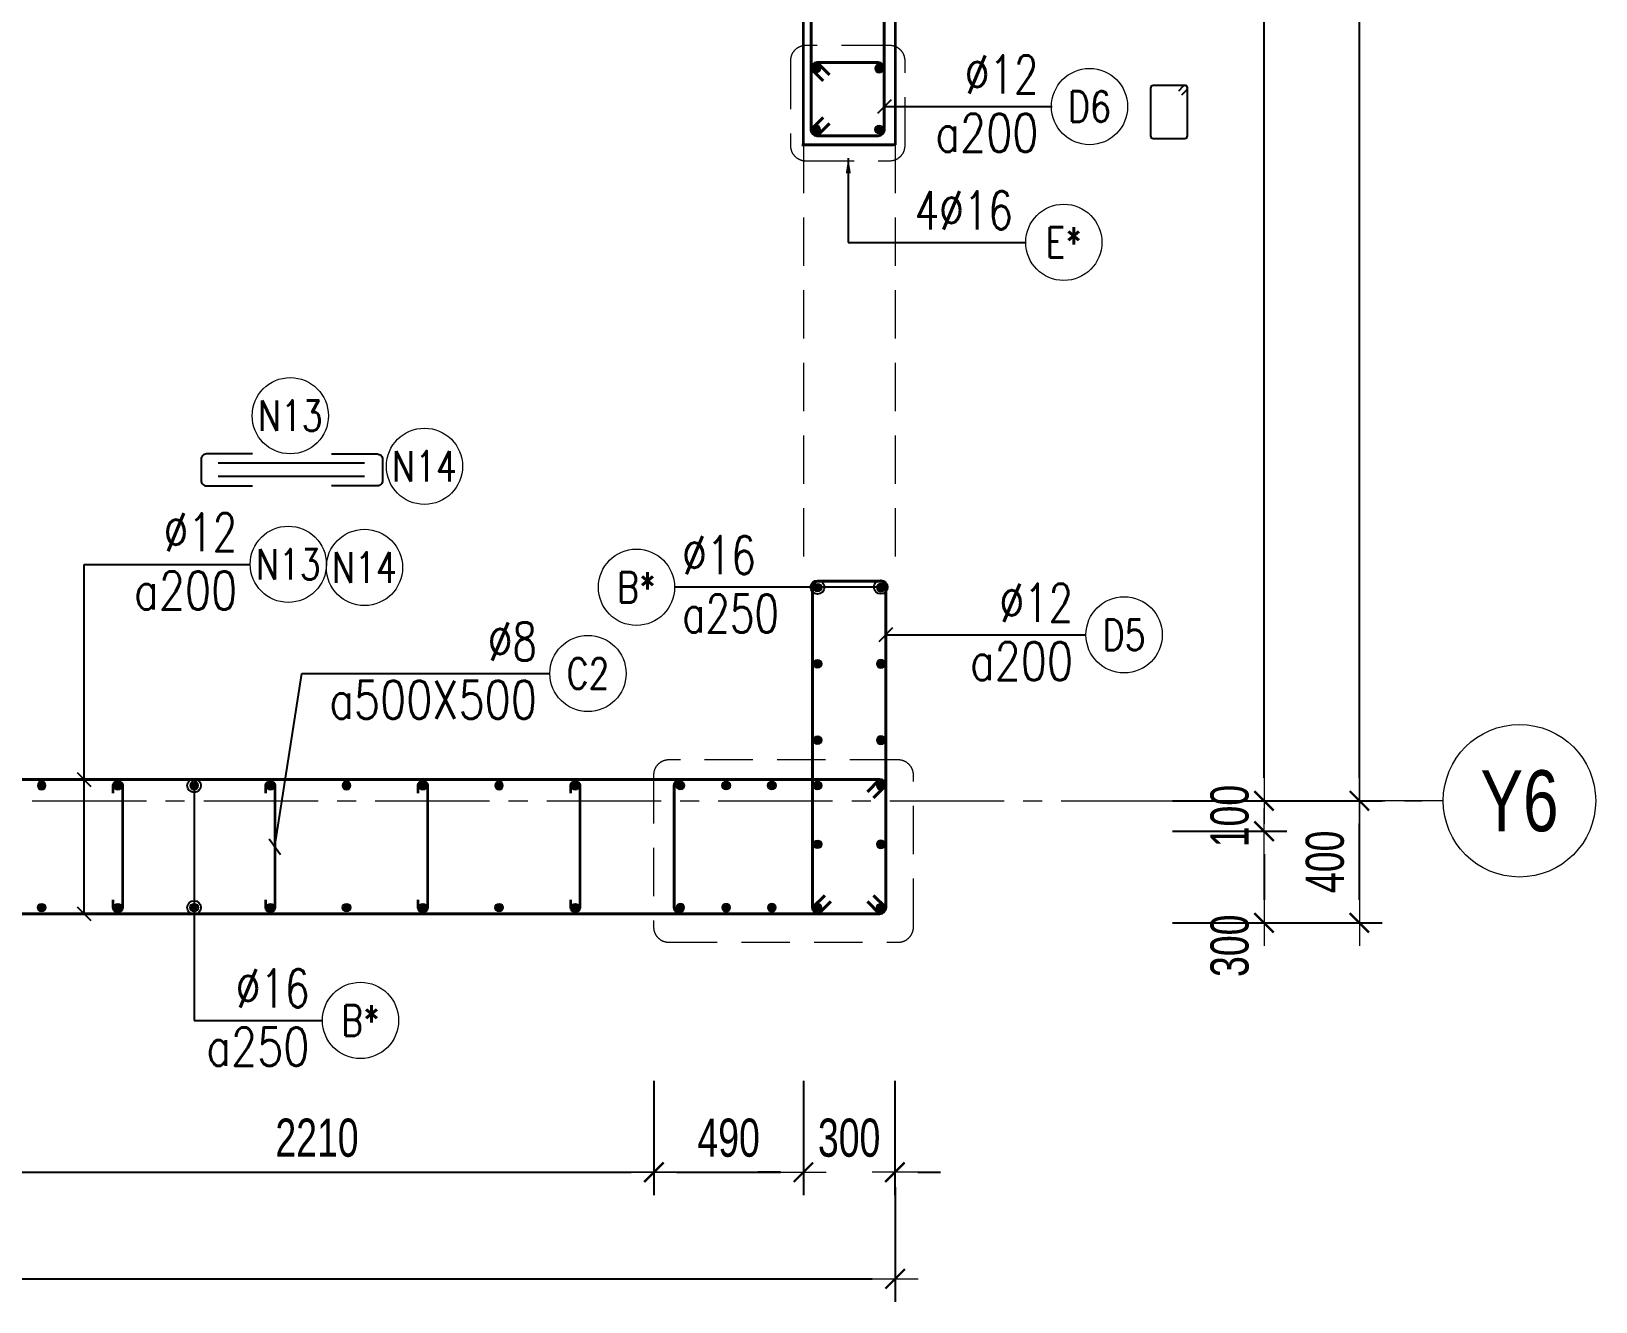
# Model space of a CAD drawing. Header units: millimetres. Extents: x 738475 to 1279438, y -34239 to 156422.
# Drawn here: x 1211495 to 1216625, y 134239 to 138402 of the extents above; entities that cross this region are included whole.
import ezdxf
from ezdxf.enums import TextEntityAlignment as Align

# ---------------------------------------------------------------- set-up
doc = ezdxf.new("R2010")
doc.units = ezdxf.units.MM
doc.header["$MEASUREMENT"] = 0
for name, pattern in [('HIDDEN', [9.525, 6.35, -3.175]), ('HIDDEN2', [4.7625, 3.175, -1.5875]), ('OF_Grid_1$0$CENTER2', [1.125, 0.75, -0.125, 0.125, -0.125])]:
    doc.linetypes.add(name, pattern=pattern)
doc.layers.get('0').update_dxf_attribs({"lineweight": 20})
doc.layers.get('Defpoints').update_dxf_attribs({"color": 151, "lineweight": 9})
doc.layers.add('Hidden', color=9, linetype='HIDDEN')
doc.layers.add('Ligature', color=1, linetype='Continuous')
for name, color, linetype, lineweight in [('KC-LEADER', 153, 'Continuous', 18), ('KC-THEP', 6, 'Continuous', 40), ('NDC_S_BEAM', 3, 'HIDDEN2', 20), ('NDC_S_DIM', 1, 'Continuous', 15), ('NDC_S_HIDDEN', 8, 'HIDDEN2', 13), ('NDC_S_LEADER', 1, 'Continuous', 15), ('NDC_S_REBAR', 4, 'Continuous', 35), ('NDC_S_STIRRUP', 4, 'Continuous', 40), ('NDC_S_VN TEXT', 7, 'Continuous', 20), ('NDC_S_WALL', 6, 'Continuous', 35), ('OF_Grid_1$0$NDC_S_AXIS', 5, 'OF_Grid_1$0$CENTER2', 13), ('OF_Grid_1$0$NDC_S_SYMBOL', 1, 'Continuous', 15), ('OF_Grid_1$0$NDC_S_TEXT SYMBOL', 7, 'Continuous', 20)]:
    doc.layers.add(name, color=color, linetype=linetype, lineweight=lineweight)
doc.styles.add('NDC_ARIAL', font='arial.ttf', dxfattribs={"width": 0.85})
doc.styles.add('NDC_DIM', font='', dxfattribs={"width": 0.75})
doc.styles.add('NDC_EN TXT', font='romans.shx', dxfattribs={"width": 0.8})
doc.styles.add('OF_Grid_1$0$NDC_ANNO', font='', dxfattribs={"width": 0.8})
doc.styles.get('NDC_DIM').set_extended_font_data('Dotum')
doc.styles.get('OF_Grid_1$0$NDC_ANNO').set_extended_font_data('Dotum')
doc.dimstyles.new('NDC_1-50', dxfattribs={"dimscale": 50, "dimtxt": 2.5, "dimasz": 1, "dimexe": 1.5, "dimexo": 0, "dimgap": 0.8, "dimtad": 1, "dimdec": 0, "dimdsep": 46, "dimtxsty": 'NDC_ARIAL', "dimblk": 'DIMMARK', "dimcen": 49999.938995, "dimdle": 1.5, "dimclrd": 1, "dimclre": 1, "dimclrt": 3, "dimadec": 0, "dimazin": 0, "dimtfac": 1, "dimtdec": 0, "dimtix": 1, "dimtmove": 2, "dimatfit": 3, "dimfxl": 1, "dimarcsym": 0})
doc.dimstyles.new('NDC_dim_30', dxfattribs={"dimscale": 30, "dimtxt": 2.5, "dimasz": 1.5, "dimexe": 1.5, "dimexo": 2.5, "dimgap": 1, "dimtad": 1, "dimdec": 0, "dimzin": 0, "dimdsep": 46, "dimtxsty": 'NDC_DIM', "dimblk": 'DIMMARK', "dimcen": 0.09, "dimdle": 1.2, "dimclrd": 1, "dimclre": 1, "dimclrt": 3, "dimadec": 0, "dimazin": 0, "dimtfac": 1, "dimtdec": 0, "dimtix": 1, "dimtofl": 0, "dimtmove": 0, "dimatfit": 3, "dimfxl": 6, "dimfxlon": 1, "dimtolj": 1, "dimtzin": 0, "dimarcsym": 0})
doc.dimstyles.new('NDC_dim_50', dxfattribs={"dimscale": 50, "dimtxt": 2.5, "dimasz": 1.5, "dimexe": 1.5, "dimexo": 2.5, "dimgap": 1, "dimtad": 1, "dimdec": 0, "dimzin": 0, "dimdsep": 46, "dimtxsty": 'NDC_DIM', "dimblk": 'DIMMARK', "dimcen": 0.09, "dimdle": 1.2, "dimclrd": 1, "dimclre": 1, "dimclrt": 3, "dimadec": 0, "dimazin": 0, "dimtfac": 1, "dimtdec": 0, "dimtix": 1, "dimtofl": 0, "dimtmove": 0, "dimatfit": 3, "dimfxl": 6, "dimfxlon": 1, "dimtolj": 1, "dimtzin": 0, "dimarcsym": 0})

# ---------------------------------------------------------------- blocks, each defined once
blk = doc.blocks.new('THEP')
at = {"layer": 'KC-LEADER', "color": 6}
blk.add_circle((0, 0), 14, dxfattribs=at)
at = {"layer": 'KC-THEP'}
for p, q in [((-14, 0), (14, 0)), ((9.9, 9.9), (-9.9, -9.9)), ((-9.9, 9.9), (9.9, -9.9)), ((0, 14), (0, -14))]:
    blk.add_line(p, q, dxfattribs=at)
blk = doc.blocks.new('DIMMARK')
at = {"layer": 'NDC_S_DIM', "color": 1}
blk.add_line((-1.5, 0), (1, 0), dxfattribs=at)
at = {"layer": 'NDC_S_DIM', "color": 2, "const_width": 0.1}
blk.add_lwpolyline([(-0.424, -0.424), (0.424, 0.424)], dxfattribs=at)
blk = doc.blocks.new('*U10')
blk.add_circle((2.5, 0), 2.5)
at = {"layer": 'NDC_S_VN TEXT', "color": 3, "style": 'NDC_EN TXT'}
for tag, width, p in [('DK2', 0.75, (-0.85, 0.85)), ('KC2', 0.8, (-0.85, -2.97))]:
    blk.add_attdef(tag, text='', height=2.5, dxfattribs=dict(at, width=width)).set_placement(p, align=Align.RIGHT)
at = {"layer": 'NDC_S_VN TEXT', "color": 7, "style": 'NDC_EN TXT', "width": 0.8}
blk.add_attdef('SH3', text='', height=2, dxfattribs=at).set_placement((2.5, 0), align=Align.MIDDLE)
blk = doc.blocks.new('*U25')
at = {"layer": 'KC-THEP', "xscale": -1, "rotation": 170.331435563619}
blk.add_blockref('THEP', (0, 200), dxfattribs=at)
at = {"layer": 'KC-THEP', "rotation": 9.668564436380946}
blk.add_blockref('THEP', (0, -200), dxfattribs=at)
blk = doc.blocks.new('*U26')
at = {"layer": 'NDC_S_HIDDEN', "color": 0, "linetype": 'ByBlock', "lineweight": -2, "transparency": 16777216}
for p in [(0, 0), (250, 0), (500, 0), (750, 0), (1000, 0), (1250, 0), (1500, 0), (1750, 0)]:
    blk.add_blockref('*U25', p, dxfattribs=at)
blk = doc.blocks.new('*U29')
at = {"layer": 'NDC_S_REBAR'}
blk.add_lwpolyline([(-15, 175), (-15, 200, -1), (15, 200), (15, -200, -1), (-15, -200), (-15, -175)], format="xyb", dxfattribs=at)
blk = doc.blocks.new('*U30')
at = {"layer": 'NDC_S_HIDDEN', "color": 0, "linetype": 'ByBlock', "lineweight": -2, "transparency": 16777216}
for p in [(0, 0), (500, 0), (1000, 0), (1500, 0)]:
    blk.add_blockref('*U29', p, dxfattribs=at)
blk = doc.blocks.new('A$C7BC65A55')
at = {"layer": 'Ligature'}
for p, q in [((-15.2, 372, 0), (-15.2, 38.5, 0)), ((15.2, 372, 0), (15.2, 38.5, 0))]:
    blk.add_line(p, q, dxfattribs=at)
for points in [[(-36.2, 296.5), (-36.2, 400.9, -0.414214), (-24, 413.1), (24, 413.1, -0.414214), (36.2, 400.9), (36.2, 296.5)], [(-36.2, 116.5), (-36.2, 12.2, 0.414214), (-24, 0), (24, 0, 0.414214), (36.2, 12.2), (36.2, 116.5)]]:
    blk.add_lwpolyline(points, format="xyb", dxfattribs=at)
blk = doc.blocks.new('*U11')
blk.add_circle((-2.5, 0), 2.5)
at = {"layer": 'NDC_S_VN TEXT', "color": 3, "style": 'NDC_EN TXT', "width": 0.75}
for tag, p in [('DK1', (0.5, 0.85)), ('KC1', (0.5, -2.97))]:
    blk.add_attdef(tag, p, '', height=2.5, dxfattribs=at)
at = {"layer": 'NDC_S_VN TEXT', "color": 7, "style": 'NDC_EN TXT', "width": 0.8}
blk.add_attdef('SH2', text='', height=2, dxfattribs=at).set_placement((-2.5, 0), align=Align.MIDDLE)
blk = doc.blocks.new('*U9')
blk.add_circle((2.5, 0), 2.5)
at = {"layer": 'NDC_S_VN TEXT', "color": 3, "style": 'NDC_EN TXT', "width": 0.75}
blk.add_attdef('DK2', text='', height=2.5, dxfattribs=at).set_placement((-0.85, 0.85), align=Align.RIGHT)
at = {"layer": 'NDC_S_VN TEXT', "color": 7, "style": 'NDC_EN TXT', "width": 0.8}
blk.add_attdef('SH3', text='', height=2, dxfattribs=at).set_placement((2.5, 0), align=Align.MIDDLE)
blk = doc.blocks.new('*D302')
at = {"layer": 'Defpoints', "color": 0, "ltscale": 200, "transparency": 16777216}
for p in [(1211326.7, 135980.2), (1213536.4, 135553.7), (1213536.4, 134662.7)]:
    blk.add_point(p, dxfattribs=at)
at = {"layer": 'NDC_S_DIM', "color": 1, "lineweight": -2, "ltscale": 200, "transparency": 16777216}
for p, q in [((1211326.7, 134962.7), (1211326.7, 134587.7)), ((1213536.4, 134962.7), (1213536.4, 134587.7)), ((1211401.7, 134662.7), (1213461.4, 134662.7))]:
    blk.add_line(p, q, dxfattribs=at)
at = {"layer": 'NDC_S_DIM', "color": 1, "lineweight": -2, "ltscale": 200, "transparency": 16777216, "xscale": 75, "yscale": 75, "zscale": 75, "rotation": 180}
blk.add_blockref('DIMMARK', (1211326.7, 134662.7), dxfattribs=at)
at = {"layer": 'NDC_S_DIM', "color": 1, "lineweight": -2, "ltscale": 200, "transparency": 16777216, "xscale": 75, "yscale": 75, "zscale": 75}
blk.add_blockref('DIMMARK', (1213536.4, 134662.7), dxfattribs=at)
at = {"layer": 'NDC_S_DIM', "color": 3, "ltscale": 200, "transparency": 16777216, "insert": (1212431.5, 134775.3), "char_height": 125, "attachment_point": 5, "style": 'NDC_DIM'}
blk.add_mtext('\\A1;2210', dxfattribs=at)
blk = doc.blocks.new('*D303')
at = {"layer": 'Defpoints', "color": 0, "ltscale": 200, "transparency": 16777216}
for p in [(1214026.7, 135980.2), (1213536.4, 135553.7), (1214026.7, 134662.7)]:
    blk.add_point(p, dxfattribs=at)
at = {"layer": 'NDC_S_DIM', "color": 1, "lineweight": -2, "ltscale": 200, "transparency": 16777216}
for p, q in [((1213536.4, 134962.7), (1213536.4, 134587.7)), ((1214026.7, 134962.7), (1214026.7, 134587.7)), ((1213611.4, 134662.7), (1213951.7, 134662.7))]:
    blk.add_line(p, q, dxfattribs=at)
at = {"layer": 'NDC_S_DIM', "color": 1, "lineweight": -2, "ltscale": 200, "transparency": 16777216, "xscale": 75, "yscale": 75, "zscale": 75, "rotation": 180}
blk.add_blockref('DIMMARK', (1213536.4, 134662.7), dxfattribs=at)
at = {"layer": 'NDC_S_DIM', "color": 1, "lineweight": -2, "ltscale": 200, "transparency": 16777216, "xscale": 75, "yscale": 75, "zscale": 75}
blk.add_blockref('DIMMARK', (1214026.7, 134662.7), dxfattribs=at)
at = {"layer": 'NDC_S_DIM', "color": 3, "ltscale": 200, "transparency": 16777216, "insert": (1213781.5, 134775.3), "char_height": 125, "attachment_point": 5, "style": 'NDC_DIM'}
blk.add_mtext('\\A1;490', dxfattribs=at)
blk = doc.blocks.new('*D304')
at = {"layer": 'Defpoints', "color": 0, "ltscale": 200, "transparency": 16777216}
for p in [(1214026.7, 135980.2), (1214326.7, 135480.2), (1214326.7, 134662.7)]:
    blk.add_point(p, dxfattribs=at)
at = {"layer": 'NDC_S_DIM', "color": 1, "lineweight": -2, "ltscale": 200, "transparency": 16777216}
for p, q in [((1214026.7, 134962.7), (1214026.7, 134587.7)), ((1214326.7, 134962.7), (1214326.7, 134587.7)), ((1213951.7, 134662.7), (1213876.7, 134662.7)), ((1214401.7, 134662.7), (1214476.7, 134662.7))]:
    blk.add_line(p, q, dxfattribs=at)
at = {"layer": 'NDC_S_DIM', "color": 1, "lineweight": -2, "ltscale": 200, "transparency": 16777216, "xscale": 75, "yscale": 75, "zscale": 75}
blk.add_blockref('DIMMARK', (1214026.7, 134662.7), dxfattribs=at)
at = {"layer": 'NDC_S_DIM', "color": 1, "lineweight": -2, "ltscale": 200, "transparency": 16777216, "xscale": 75, "yscale": 75, "zscale": 75, "rotation": 180}
blk.add_blockref('DIMMARK', (1214326.7, 134662.7), dxfattribs=at)
at = {"layer": 'NDC_S_DIM', "color": 3, "ltscale": 200, "transparency": 16777216, "insert": (1214176.7, 134775.3), "char_height": 125, "attachment_point": 5, "style": 'NDC_DIM'}
blk.add_mtext('\\A1;300', dxfattribs=at)
blk = doc.blocks.new('*D305')
at = {"layer": 'Defpoints', "color": 0, "ltscale": 200, "transparency": 16777216}
for p in [(1214327.7, 135795.9), (1207527.5, 135480.2), (1214327.7, 134313.6)]:
    blk.add_point(p, dxfattribs=at)
at = {"layer": 'NDC_S_DIM', "color": 1, "lineweight": -2, "ltscale": 200, "transparency": 16777216}
for p, q in [((1207527.5, 134613.6), (1207527.5, 134238.6)), ((1214327.7, 134613.6), (1214327.7, 134238.6)), ((1207602.5, 134313.6), (1214252.7, 134313.6))]:
    blk.add_line(p, q, dxfattribs=at)
at = {"layer": 'NDC_S_DIM', "color": 1, "lineweight": -2, "ltscale": 200, "transparency": 16777216, "xscale": 75, "yscale": 75, "zscale": 75, "rotation": 180}
blk.add_blockref('DIMMARK', (1207527.5, 134313.6), dxfattribs=at)
at = {"layer": 'NDC_S_DIM', "color": 1, "lineweight": -2, "ltscale": 200, "transparency": 16777216, "xscale": 75, "yscale": 75, "zscale": 75}
blk.add_blockref('DIMMARK', (1214327.7, 134313.6), dxfattribs=at)
at = {"layer": 'NDC_S_DIM', "color": 3, "ltscale": 200, "transparency": 16777216, "insert": (1210927.6, 134426.1), "char_height": 125, "attachment_point": 5, "style": 'NDC_DIM'}
blk.add_mtext('\\A1;6800', dxfattribs=at)
blk = doc.blocks.new('*D316')
at = {"layer": 'Defpoints', "color": 0, "transparency": 16777216}
for p in [(1213697.4, 147480.2), (1215537.4, 147480.2), (1213588, 135880.2)]:
    blk.add_point(p, dxfattribs=at)
at = {"layer": 'NDC_S_DIM', "color": 1, "lineweight": -2, "transparency": 16777216}
for p, q in [((1215237.4, 147480.2), (1215612.4, 147480.2)), ((1215537.4, 135955.2), (1215537.4, 147405.2)), ((1215237.4, 135880.2), (1215612.4, 135880.2))]:
    blk.add_line(p, q, dxfattribs=at)
at = {"layer": 'NDC_S_DIM', "color": 1, "lineweight": -2, "transparency": 16777216, "xscale": 75, "yscale": 75, "zscale": 75}
for p, rotation in [((1215537.4, 147480.2), 90), ((1215537.4, 135880.2), 270)]:
    blk.add_blockref('DIMMARK', p, dxfattribs=dict(at, rotation=rotation))
at = {"layer": 'NDC_S_DIM', "color": 3, "transparency": 16777216, "insert": (1215424.9, 141680.2), "char_height": 125, "attachment_point": 5, "rotation": 90, "style": 'NDC_DIM'}
blk.add_mtext('\\A1;11600', dxfattribs=at)
blk = doc.blocks.new('*D318')
at = {"layer": 'Defpoints', "color": 0, "ltscale": 200, "transparency": 16777216}
for p in [(1213588, 135880.2), (1214026.7, 135780.2), (1215537.4, 135780.2)]:
    blk.add_point(p, dxfattribs=at)
at = {"layer": 'NDC_S_DIM', "color": 1, "lineweight": -2, "ltscale": 200, "transparency": 16777216}
for p, q in [((1215537.4, 135955.2), (1215537.4, 136030.2)), ((1215237.4, 135880.2), (1215612.4, 135880.2)), ((1215237.4, 135780.2), (1215612.4, 135780.2)), ((1215537.4, 135705.2), (1215537.4, 135630.2))]:
    blk.add_line(p, q, dxfattribs=at)
at = {"layer": 'NDC_S_DIM', "color": 1, "lineweight": -2, "ltscale": 200, "transparency": 16777216, "xscale": 75, "yscale": 75, "zscale": 75}
for p, rotation in [((1215537.4, 135880.2), 270), ((1215537.4, 135780.2), 90)]:
    blk.add_blockref('DIMMARK', p, dxfattribs=dict(at, rotation=rotation))
at = {"layer": 'NDC_S_DIM', "color": 3, "ltscale": 200, "transparency": 16777216, "insert": (1215424.9, 135830.2), "char_height": 125, "attachment_point": 5, "rotation": 90, "style": 'NDC_DIM'}
blk.add_mtext('\\A1;100', dxfattribs=at)
blk = doc.blocks.new('*D319')
at = {"layer": 'Defpoints', "color": 0, "ltscale": 200, "transparency": 16777216}
for p in [(1214026.7, 135780.2), (1214264.6, 135480.2), (1215537.4, 135480.2)]:
    blk.add_point(p, dxfattribs=at)
at = {"layer": 'NDC_S_DIM', "color": 1, "lineweight": -2, "ltscale": 200, "transparency": 16777216}
for p, q in [((1215237.4, 135780.2), (1215612.4, 135780.2)), ((1215537.4, 135705.2), (1215537.4, 135555.2)), ((1215237.4, 135480.2), (1215612.4, 135480.2))]:
    blk.add_line(p, q, dxfattribs=at)
at = {"layer": 'NDC_S_DIM', "color": 1, "lineweight": -2, "ltscale": 200, "transparency": 16777216, "xscale": 75, "yscale": 75, "zscale": 75}
for p, rotation in [((1215537.4, 135780.2), 90), ((1215537.4, 135480.2), 270)]:
    blk.add_blockref('DIMMARK', p, dxfattribs=dict(at, rotation=rotation))
at = {"layer": 'NDC_S_DIM', "color": 3, "ltscale": 200, "transparency": 16777216, "insert": (1215424.9, 135405.2), "char_height": 125, "attachment_point": 5, "rotation": 90, "style": 'NDC_DIM'}
blk.add_mtext('\\A1;300', dxfattribs=at)
blk = doc.blocks.new('*D320')
at = {"layer": 'Defpoints', "color": 0, "ltscale": 200, "transparency": 16777216}
for p in [(1214212.7, 135880.4), (1215850, 135880.4), (1214244.4, 135480.2)]:
    blk.add_point(p, dxfattribs=at)
at = {"layer": 'NDC_S_DIM', "color": 1, "lineweight": -2, "ltscale": 200, "transparency": 16777216}
for p, q in [((1215550, 135880.4), (1215925, 135880.4)), ((1215850, 135555.2), (1215850, 135805.4)), ((1215550, 135480.2), (1215925, 135480.2))]:
    blk.add_line(p, q, dxfattribs=at)
at = {"layer": 'NDC_S_DIM', "color": 1, "lineweight": -2, "ltscale": 200, "transparency": 16777216, "xscale": 75, "yscale": 75, "zscale": 75}
for p, rotation in [((1215850, 135880.4), 90), ((1215850, 135480.2), 270)]:
    blk.add_blockref('DIMMARK', p, dxfattribs=dict(at, rotation=rotation))
at = {"layer": 'NDC_S_DIM', "color": 3, "ltscale": 200, "transparency": 16777216, "insert": (1215737.4, 135680.3), "char_height": 125, "attachment_point": 5, "rotation": 90, "style": 'NDC_DIM'}
blk.add_mtext('\\A1;400', dxfattribs=at)
blk = doc.blocks.new('*D321')
at = {"layer": 'Defpoints', "color": 0, "ltscale": 200, "transparency": 16777216}
for p in [(1214212.8, 147480.2), (1215850, 147480.2), (1214212.7, 135880.4)]:
    blk.add_point(p, dxfattribs=at)
at = {"layer": 'NDC_S_DIM', "color": 1, "lineweight": -2, "ltscale": 200, "transparency": 16777216}
for p, q in [((1215550, 147480.2), (1215925, 147480.2)), ((1215850, 135955.4), (1215850, 147405.2)), ((1215550, 135880.4), (1215925, 135880.4))]:
    blk.add_line(p, q, dxfattribs=at)
at = {"layer": 'NDC_S_DIM', "color": 1, "lineweight": -2, "ltscale": 200, "transparency": 16777216, "xscale": 75, "yscale": 75, "zscale": 75}
for p, rotation in [((1215850, 147480.2), 90), ((1215850, 135880.4), 270)]:
    blk.add_blockref('DIMMARK', p, dxfattribs=dict(at, rotation=rotation))
at = {"layer": 'NDC_S_DIM', "color": 3, "ltscale": 200, "transparency": 16777216, "insert": (1215737.4, 141680.3), "char_height": 125, "attachment_point": 5, "rotation": 90, "style": 'NDC_DIM'}
blk.add_mtext('\\A1;11600', dxfattribs=at)
blk = doc.blocks.new('*U17')
at = {"layer": 'OF_Grid_1$0$NDC_S_SYMBOL'}
blk.add_line((-5, 0), (-9, 0), dxfattribs=at)
blk.add_circle((0, 0), 5, dxfattribs=at)
at = {"layer": 'OF_Grid_1$0$NDC_S_TEXT SYMBOL', "color": 7, "style": 'OF_Grid_1$0$NDC_ANNO', "width": 0.8}
blk.add_attdef('GRID', text='', height=4, rotation=90, dxfattribs=at).set_placement((0, 0), align=Align.MIDDLE)

msp = doc.modelspace()

# ---------------------------------------------------------------- linework, layer by layer
for centre in [(1212343.873, 137142.385), (1212783.974, 136976.628), (1212587.144, 136645.114)]:
    msp.add_circle(centre, 125)
at = {"layer": 'Ligature'}
msp.add_lwpolyline([(1215267.832, 138194.659), (1215283.798, 138210.625, 0.66817864), (1215278.024, 138224.563), (1215173.395, 138224.563, 0.41421356), (1215165.231, 138216.398), (1215165.231, 138059.29, 0.41421356), (1215173.395, 138051.126), (1215278.024, 138051.126, 0.41421356), (1215286.189, 138059.29), (1215286.189, 138216.398, 0.66817864), (1215272.251, 138222.171), (1215256.285, 138206.205)], format="xyb", dxfattribs=at)
at = {"layer": 'NDC_S_BEAM', "ltscale": 50}
for p, q in [((1214027.486, 138030.175), (1214027.486, 136630.175)), ((1214327.486, 138030.175), (1214327.486, 136630.175))]:
    msp.add_line(p, q, dxfattribs=at)
at = {"layer": 'NDC_S_HIDDEN', "ltscale": 50}
for points in [[(1214034.19, 137978.115), (1214310.033, 137978.115, 0.41421356), (1214360.033, 138028.115), (1214360.033, 138305.665, 0.41421356), (1214310.033, 138355.665), (1214034.19, 138355.665, 0.41421356), (1213984.19, 138305.665), (1213984.19, 138028.115, 0.41421356)], [(1213585.382, 135416.774), (1214337.593, 135416.774, 0.41421356), (1214387.593, 135466.774), (1214387.593, 135964.369, 0.41421356), (1214337.593, 136014.369), (1213585.382, 136014.369, 0.41421356), (1213535.382, 135964.369), (1213535.382, 135466.774, 0.41421356)]]:
    msp.add_lwpolyline(points, format="xyb", close=True, dxfattribs=at)
at = {"layer": 'NDC_S_STIRRUP'}
for points in [[(1214091.827, 138120.175), (1214051.827, 138080.175, 0.41421356), (1214071.827, 138060.175), (1214271.827, 138060.175, 0.41421356), (1214291.827, 138080.175), (1214291.827, 139480.175, 0.41421356), (1214271.827, 139500.175), (1214071.827, 139500.175, 0.41421356), (1214051.827, 139480.175), (1214051.827, 138080.175, 0.41421356), (1214071.827, 138060.175), (1214111.827, 138100.175)], [(1214091.827, 138239.638), (1214051.827, 138279.638, -0.41421356), (1214071.827, 138299.638), (1214271.827, 138299.638, -0.41421356), (1214291.827, 138279.638), (1214291.827, 138080.175, -0.41421356), (1214271.827, 138060.175), (1214071.827, 138060.175, -0.41421356), (1214051.827, 138080.175), (1214051.827, 138279.638, -0.41421356), (1214071.827, 138299.638), (1214111.827, 138259.638)], [(1214096.686, 135570.175), (1214056.686, 135530.175, 0.41421356), (1214076.686, 135510.175), (1214276.686, 135510.175, 0.41421356), (1214296.686, 135530.175), (1214296.686, 136580.175, 0.41421356), (1214276.686, 136600.175), (1214076.686, 136600.175, 0.41421356), (1214056.686, 136580.175), (1214056.686, 135530.175, 0.41421356), (1214076.686, 135510.175), (1214116.686, 135550.175)], [(1214236.686, 135910.175), (1214276.686, 135950.175, -0.41421356), (1214296.686, 135930.175), (1214296.686, 135530.175, -0.41421356), (1214276.686, 135510.175), (1210576.686, 135510.175, -0.41421356), (1210556.686, 135530.175), (1210556.686, 135930.175, -0.41421356), (1210576.686, 135950.175), (1214276.686, 135950.175, -0.41421356), (1214296.686, 135930.175), (1214256.686, 135890.175)], [(1214236.686, 135550.175), (1214276.686, 135510.175, 0.41421356), (1214296.686, 135530.175), (1214296.686, 135930.175, 0.41421356), (1214276.686, 135950.175), (1213623.174, 135950.175, 0.41421356), (1213603.174, 135930.175), (1213603.174, 135530.175, 0.41421356), (1213623.174, 135510.175), (1214276.686, 135510.175, 0.41421356), (1214296.686, 135530.175), (1214256.686, 135570.175)]]:
    msp.add_lwpolyline(points, format="xyb", dxfattribs=at)
at = {"layer": 'NDC_S_WALL'}
msp.add_line((1214021.827, 138030.175), (1214321.827, 138030.175), dxfattribs=at)
at = {"layer": 'NDC_S_WALL', "ltscale": 200}
msp.add_lwpolyline([(1211327.486, 147380.175, 0, 0, 0), (1211327.486, 135980.175, 0, 0, 0), (1214027.486, 135980.175, 0, 0, 0), (1214027.486, 136630.175, 0, 0, 0), (1214327.486, 136630.175, 0, 0, 0), (1214327.486, 135480.175, 0, 0, 0), (1210527.486, 135480.175, 0, 0, 0), (1210527.486, 135980.175, 0.5, 0.5, 0), (1210527.486, 135980.175, 0, 0, 0), (1211027.486, 135980.175, 0, 0, 0), (1211027.486, 138780.175, 0, 0, 0)], format="xyseb", dxfattribs=at)
msp.add_lwpolyline([(1214327.486, 138030.175), (1214027.486, 138030.175), (1214027.486, 139530.175), (1214327.486, 139530.175), (1214327.486, 138030.175)], dxfattribs=at)
at = {"layer": 'OF_Grid_1$0$NDC_S_AXIS', "ltscale": 500}
msp.add_line((1197435.003, 135880.175), (1216055.591, 135880.175), dxfattribs=at)

# ---------------------------------------------------------------- block references
at = {"layer": 'Hidden', "xscale": 1.44, "yscale": 1.44, "zscale": 1.44, "rotation": 270}
msp.add_blockref('A$C7BC65A55', (1212051.762, 136964.86, 0.03), dxfattribs=at)
at = {"layer": 'KC-THEP'}
for p, rotation in [((1214068.315, 138280.175), 189.6685644363809), ((1214275.339, 138080.175), 9.668564436380946), ((1214073.174, 136578.91), 189.6685644363809), ((1214073.174, 136328.91), 189.6685644363809), ((1214073.174, 136078.91), 189.6685644363809), ((1213623.174, 135930.175), 189.6685644363809), ((1213773.174, 135930.175), 189.6685644363809), ((1213923.174, 135930.175), 189.6685644363809), ((1214073.174, 135930.175), 189.6685644363809), ((1214073.174, 135737.639), 189.6685644363809), ((1214280.198, 135530.175), 9.668564436380946)]:
    msp.add_blockref('THEP', p, dxfattribs=dict(at, rotation=rotation))
at = {"layer": 'KC-THEP', "xscale": -1}
for p, rotation in [((1214275.339, 138280.175), 170.331435563619), ((1214068.315, 138080.175), 350.3314355636191), ((1214280.198, 136578.91), 170.331435563619), ((1214280.198, 136328.91), 170.331435563619), ((1214280.198, 136078.91), 170.331435563619), ((1214280.198, 135930.175), 170.331435563619), ((1214280.198, 135737.639), 170.331435563619), ((1213623.174, 135530.175), 350.3314355636191), ((1213773.174, 135530.175), 350.3314355636191), ((1213923.174, 135530.175), 350.3314355636191), ((1214073.174, 135530.175), 350.3314355636191)]:
    msp.add_blockref('THEP', p, dxfattribs=dict(at, rotation=rotation))
at = {"layer": 'NDC_S_HIDDEN'}
for name, p in [('*U26', (1211528.558, 135730.175)), ('*U30', (1211778.558, 135730.175))]:
    msp.add_blockref(name, p, dxfattribs=at)
at = {"layer": 'NDC_S_VN TEXT', "xscale": 50, "yscale": 50, "zscale": 50}
for name, p, values in [('*U10', (1214840.064, 138155.66), {'SH3': 'D6', 'DK2': '%%c12', 'KC2': 'a200'}), ('*U9', (1214755.679, 137710.645), {'SH3': 'E*', 'DK2': '4%%C16'}), ('*U10', (1212212.422, 136655.453), {'SH3': 'N13', 'DK2': '%%C12', 'KC2': 'a200'}), ('*U11', (1213604.227, 136580.149), {'SH2': 'B*', 'DK1': '%%C16', 'KC1': 'a250'}), ('*U10', (1214953.44, 136424.206), {'SH3': 'D5', 'DK2': '%%C12', 'KC2': 'a200'}), ('*U10', (1213195.217, 136297.517), {'SH3': 'C2', 'DK2': '%%c8', 'KC2': 'a500X500'}), ('*U10', (1212449.17, 135160.462), {'SH3': 'B*', 'DK2': '%%C16', 'KC2': 'a250'})]:
    msp.add_blockref(name, p, dxfattribs=at).add_auto_attribs(values)
at = {"layer": 'OF_Grid_1$0$NDC_S_AXIS'}
ref = msp.add_blockref('*U17', (1216375.031, 135880.429), dxfattribs=dict(at, xscale=50, yscale=50, zscale=50))
ref.add_attrib('GRID', 'Y6', dxfattribs={"layer": 'OF_Grid_1$0$NDC_S_TEXT SYMBOL', "color": 7, "height": 200, "style": 'OF_Grid_1$0$NDC_ANNO', "width": 0.8}).set_placement((1216375.031, 135880.429), align=Align.MIDDLE)

# ---------------------------------------------------------------- texts
at = {"layer": 'NDC_S_VN TEXT', "color": 7, "style": 'NDC_EN TXT', "width": 0.8}
for tag, p in [('N13', (1212343.873, 137142.385)), ('N14', (1212783.974, 136976.628)), ('N14', (1212587.144, 136645.114))]:
    msp.add_attdef(tag, text='3', height=100, dxfattribs=at).set_placement(p, align=Align.MIDDLE)

# ---------------------------------------------------------------- dimensions: what is measured, and where the dimension line sits
at = {"layer": 'NDC_S_DIM'}
dim = msp.add_linear_dim(base=(1215537.436, 147480.175), p1=(1213588.049, 135880.175), p2=(1213697.382, 147480.175), angle=90, dimstyle='NDC_dim_50', override={"dimtmove": 1}, dxfattribs=at)
dim.commit()
dim.dimension.update_dxf_attribs({"geometry": '*D316', "text_midpoint": (1215424.851, 141680.175)})
at = {"layer": 'NDC_S_DIM', "ltscale": 200}
for base, p1, p2, picture, middle in [((1215850.031, 147480.175), (1214212.701, 135880.429), (1214212.798, 147480.175), '*D321', (1215737.447, 141680.302)), ((1215537.436, 135780.175), (1213588.049, 135880.175), (1214026.686, 135780.175), '*D318', (1215424.851, 135830.175))]:
    dim = msp.add_linear_dim(base=base, p1=p1, p2=p2, angle=90, dimstyle='NDC_dim_50', override={"dimtmove": 1}, dxfattribs=at)
    dim.commit()
    dim.dimension.update_dxf_attribs({"geometry": picture, "text_midpoint": middle})
for base, p1, p2, picture, middle in [((1213536.382, 134662.713), (1211326.686, 135980.175), (1213536.382, 135553.674), '*D302', (1212431.534, 134775.298)), ((1214026.686, 134662.713), (1213536.382, 135553.674), (1214026.686, 135980.175), '*D303', (1213781.534, 134775.298)), ((1214326.686, 134662.713), (1214026.686, 135980.175), (1214326.686, 135480.175), '*D304', (1214176.686, 134775.298)), ((1214327.686, 134313.563), (1207527.486, 135480.175), (1214327.686, 135795.912), '*D305', (1210927.586, 134426.148))]:
    dim = msp.add_linear_dim(base=base, p1=p1, p2=p2, dimstyle='NDC_dim_50', override={"dimtmove": 1}, dxfattribs=at)
    dim.commit()
    dim.dimension.update_dxf_attribs({"geometry": picture, "text_midpoint": middle})
dim = msp.add_linear_dim(base=(1215850.031, 135880.429), p1=(1214244.394, 135480.175), p2=(1214212.701, 135880.429), angle=90, dimstyle='NDC_dim_50', dxfattribs=at)
dim.commit()
dim.dimension.update_dxf_attribs({"geometry": '*D320', "text_midpoint": (1215737.447, 135680.302)})
dim = msp.add_linear_dim(base=(1215537.436, 135480.175), p1=(1214026.686, 135780.175), p2=(1214264.591, 135480.175), angle=90, dimstyle='NDC_dim_50', override={"dimtmove": 1}, dxfattribs=at)
dim.commit()
dim.dimension.update_dxf_attribs({"geometry": '*D319', "text_midpoint": (1215537.436, 135405.175), "dimtype": 160})

# ---------------------------------------------------------------- leaders
at = {"layer": 'NDC_S_LEADER'}
for points, dimstyle, override in [([(1214291.799, 138155.66), (1214842.139, 138155.66)], 'NDC_dim_30', {"dimtad": 0, "dimldrblk": 'Oblique'}), ([(1214173.938, 137986.696), (1214173.938, 137710.645), (1214755.518, 137710.645)], 'NDC_1-50', {"dimgap": 0.8, "dimtad": 0}), ([(1211667.683, 135950.175), (1211667.683, 136655.271), (1212212.422, 136655.271)], 'NDC_dim_30', {"dimtad": 0, "dimldrblk": 'Oblique'}), ([(1211667.683, 135510.175), (1211667.683, 136655.271), (1212212.422, 136655.271)], 'NDC_dim_30', {"dimtad": 0, "dimldrblk": 'Oblique'}), ([(1214280.492, 136580.637), (1213604.227, 136580.149)], 'NDC_dim_30', {"dimtad": 0, "dimldrblk": 'Origin'}), ([(1214072.927, 136580.36), (1213604.227, 136580.149)], 'NDC_dim_30', {"dimtad": 0, "dimldrblk": 'Origin'}), ([(1214296.686, 136424.206), (1214953.44, 136424.206)], 'NDC_dim_30', {"dimtad": 0, "dimldrblk": 'Oblique'}), ([(1212293.558, 135730.175), (1212382.32, 136297.516), (1213195.217, 136297.516)], 'NDC_dim_30', {"dimtad": 0, "dimldrblk": 'Oblique'}), ([(1212028.558, 135930.175), (1212028.558, 135160.281), (1212449.17, 135160.281)], 'NDC_dim_30', {"dimgap": 1, "dimtad": 0, "dimldrblk": 'Origin'}), ([(1212028.558, 135530.175), (1212028.558, 135160.281), (1212449.17, 135160.281)], 'NDC_dim_30', {"dimgap": 1, "dimtad": 0, "dimldrblk": 'Origin'})]:
    msp.add_leader(points, dimstyle=dimstyle, override=override, dxfattribs=at)

doc.saveas('drawing.dxf')
